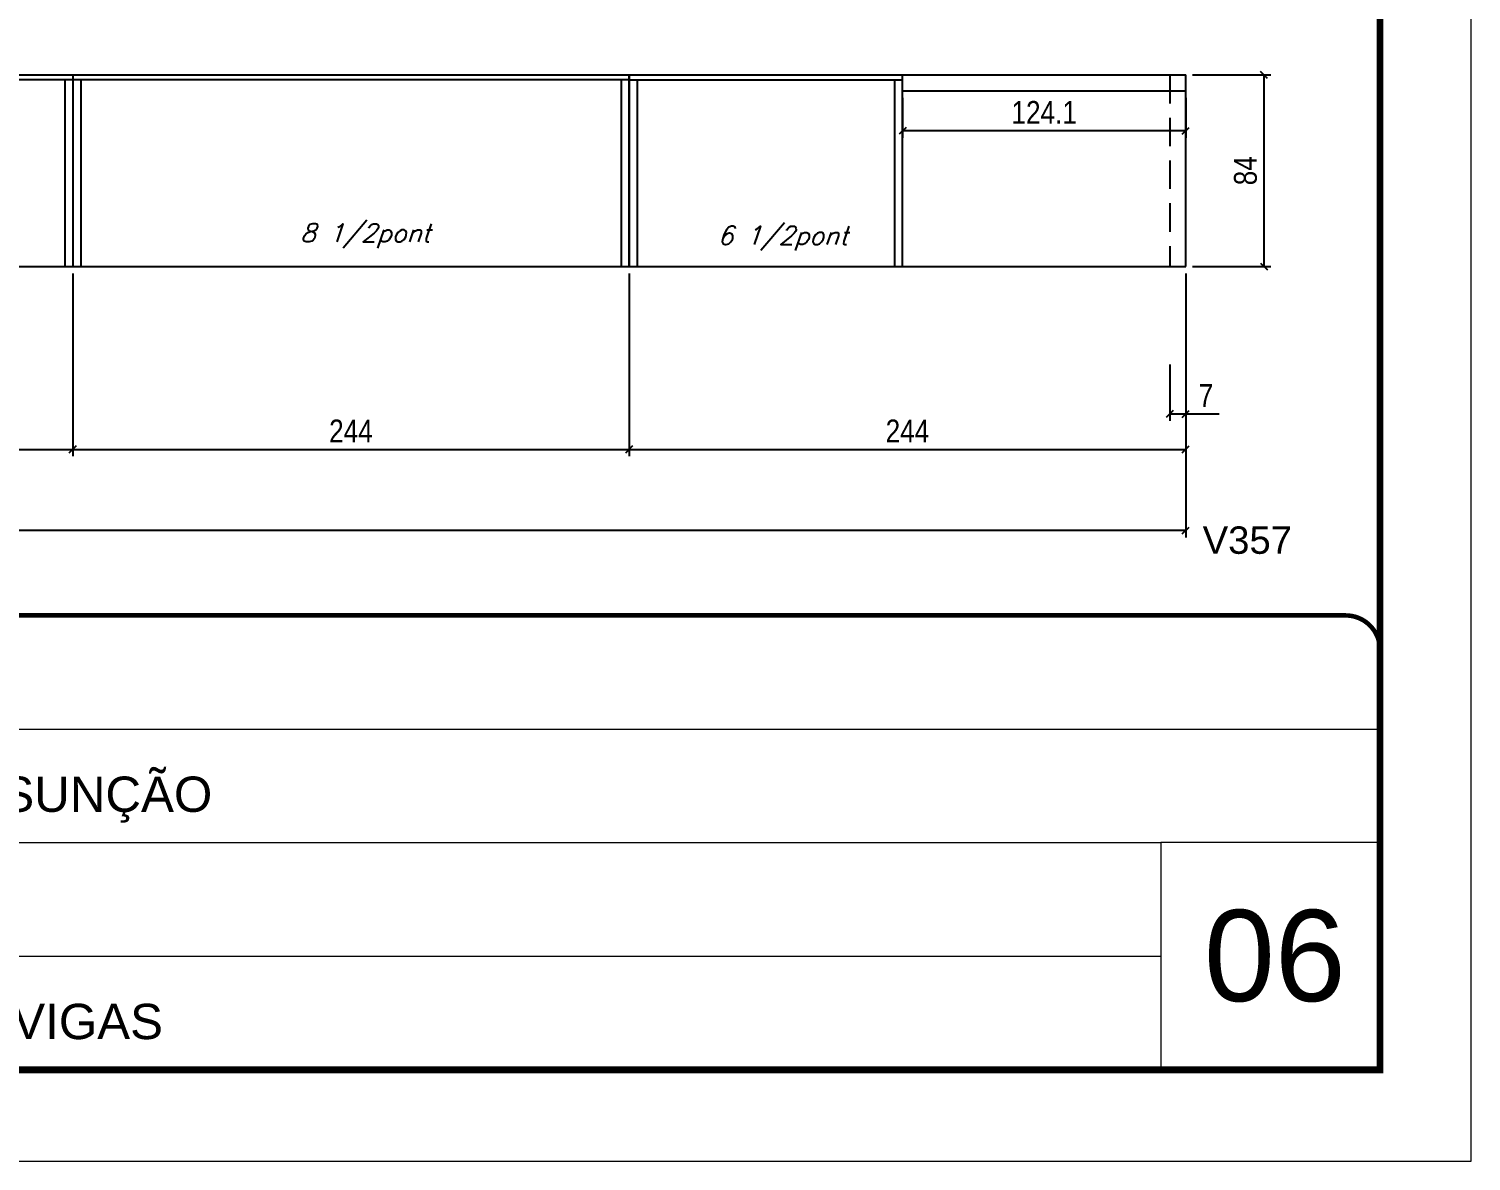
# Model space of a CAD drawing. Extents: x 137137 to 143418, y 10464 to 34486.
# Drawn here: x 139588 to 140221, y 32287 to 32784 of the extents above; entities that cross this region are included whole.
import ezdxf

# ---------------------------------------------------------------- set-up
doc = ezdxf.new("R2010")
doc.units = 0
for name, pattern in [('CONTINUO', [0]), ('DASHED', [0.75, 0.5, -0.25]), ('HIDDEN', [0.375, 0.25, -0.125])]:
    doc.linetypes.add(name, pattern=pattern)
for name, color, linetype in [('5', 5, 'Continuous'), ('COTA', 241, 'Continuous'), ('Painéis', 200, 'Continuous'), ('SARR_2.2x7', 40, 'Continuous'), ('SARR_3.5x7', 81, 'Continuous'), ('texto', 7, 'Continuous')]:
    doc.layers.add(name, color=color, linetype=linetype)
for name, color, linetype, lineweight in [('CARIMBO', 255, 'Continuous', 9), ('Escoras', 2, 'Continuous', 25), ('Folhas', 255, 'Continuous', 9), ('SARRAFO DE PRESSAO', 251, 'DASHED', 9)]:
    doc.layers.add(name, color=color, linetype=linetype, lineweight=lineweight)
doc.styles.add('ARIAL', font='arial.ttf')
doc.styles.add('COTA TECNICA', font='techl___.ttf', dxfattribs={"height": 10})
doc.styles.add('COTA TECNICA-50', font='techl___.ttf', dxfattribs={"height": 9})
doc.styles.add('Romans', font='romans.shx')
doc.styles.get("Standard").update_dxf_attribs({"font": 'arial.ttf'})
doc.dimstyles.new('COTA PAINEL-50', dxfattribs={"dimtxt": 9, "dimasz": 3, "dimexe": 3, "dimexo": 3, "dimgap": 3, "dimtad": 1, "dimdec": 1, "dimzin": 12, "dimdsep": 46, "dimtxsty": 'COTA TECNICA-50', "dimblk1": 'OBLIQUE', "dimblk2": 'OBLIQUE', "dimsah": 1, "dimcen": 0.9, "dimclrd": 4, "dimclre": 4, "dimclrt": 240, "dimadec": 1, "dimazin": 3, "dimtfac": 1, "dimtdec": 1, "dimtmove": 0, "dimatfit": 3, "dimfxl": 1, "dimtolj": 1, "dimtzin": 12, "dimarcsym": 0})
doc.dimstyles.new('PAINEL', dxfattribs={"dimtxt": 10, "dimasz": 3, "dimexe": 3, "dimexo": 3, "dimgap": 3, "dimtad": 1, "dimdec": 1, "dimzin": 12, "dimdsep": 46, "dimtxsty": 'COTA TECNICA', "dimblk1": 'OBLIQUE', "dimblk2": 'OBLIQUE', "dimsah": 1, "dimcen": 0.9, "dimclrd": 4, "dimclre": 4, "dimclrt": 240, "dimadec": 1, "dimazin": 3, "dimtfac": 1, "dimtdec": 1, "dimtmove": 0, "dimatfit": 3, "dimfxl": 1, "dimtolj": 1, "dimtzin": 12, "dimarcsym": 0})

# ---------------------------------------------------------------- blocks, each defined once
blk = doc.blocks.new('9999999999')
at = {"color": 30, "linetype": 'CONTINUO'}
for p, q in [((98564.56, 34379.64), (99583.98, 34379.64)), ((98564.56, 34329.83), (99487.98, 34329.83)), ((99583.98, 34329.83), (99487.98, 34329.83)), ((99487.98, 34329.83), (99487.98, 34230.21)), ((98564.56, 34280.02), (99487.98, 34280.02))]:
    blk.add_line(p, q, dxfattribs=at)
at = {"color": 30, "linetype": 'CONTINUO', "const_width": 2}
blk.add_lwpolyline([(99583.98, 34230.21), (99583.98, 34414.45, 0.414214), (99568.98, 34429.45), (98228.98, 34429.45, 0.414214), (98213.98, 34414.45), (98213.98, 34245.21, 0.414214), (98228.98, 34230.21), (99583.98, 34230.21)], format="xyb", dxfattribs=at)
at = {"layer": 'Folhas'}
blk.add_lwpolyline([(98138.98, 34190.21), (99623.98, 34190.21), (99623.98, 35240.21), (98138.98, 35240.21)], close=True, dxfattribs=at)
at = {"layer": 'Folhas', "color": 30, "const_width": 3}
blk.add_lwpolyline([(98213.98, 34230.21), (99583.98, 34230.21), (99583.98, 35200.21), (98213.98, 35200.21)], close=True, dxfattribs=at)
at = {"color": 7, "linetype": 'Continuous', "ltscale": 5, "style": 'ARIAL'}
for s, p in [('HOSPITAL ASSUNÇÃO', (98837.68, 34343.32)), ('LATERAIS DE VIGAS', (98837.68, 34243.7))]:
    blk.add_text(s, height=15.4829, dxfattribs=at).set_placement(p)
blk = doc.blocks.new('_Oblique')
at = {"color": 0, "linetype": 'ByBlock', "lineweight": -2}
blk.add_line((-0.5, -0.5), (0.5, 0.5), dxfattribs=at)
blk = doc.blocks.new('*D1838')
at = {"layer": 'COTA', "color": 4, "linetype": 'ByBlock', "lineweight": -2, "transparency": 16777216}
for p, q in [((139851.63, 32676.41), (139851.63, 32596.25)), ((140095.63, 32636.41), (140095.63, 32596.25)), ((139851.63, 32599.25), (140095.63, 32599.25))]:
    blk.add_line(p, q, dxfattribs=at)
at = {"layer": 'Defpoints', "color": 0, "linetype": 'ByBlock', "transparency": 16777216}
for p in [(139851.63, 32679.41), (140095.63, 32639.41), (140095.63, 32599.25)]:
    blk.add_point(p, dxfattribs=at)
at = {"layer": 'COTA', "color": 4, "linetype": 'ByBlock', "lineweight": -2, "transparency": 16777216, "xscale": 3, "yscale": 3, "zscale": 3, "rotation": 180}
blk.add_blockref('_Oblique', (139851.63, 32599.25), dxfattribs=at)
at = {"layer": 'COTA', "color": 4, "linetype": 'ByBlock', "lineweight": -2, "transparency": 16777216, "xscale": 3, "yscale": 3, "zscale": 3}
blk.add_blockref('_Oblique', (140095.63, 32599.25), dxfattribs=at)
at = {"layer": 'COTA', "color": 240, "linetype": 'ByBlock', "transparency": 16777216, "insert": (139973.63, 32607.32), "char_height": 10, "attachment_point": 5, "style": 'COTA TECNICA'}
blk.add_mtext('\\A1;244', dxfattribs=at)
blk = doc.blocks.new('*D1839')
at = {"layer": 'COTA', "color": 4, "linetype": 'ByBlock', "lineweight": -2, "transparency": 16777216}
for p, q in [((140095.63, 32676.41), (140095.63, 32560.65)), ((138998.73, 32636.41), (138998.73, 32560.65)), ((140095.63, 32563.65), (138998.73, 32563.65))]:
    blk.add_line(p, q, dxfattribs=at)
at = {"layer": 'Defpoints', "color": 0, "linetype": 'ByBlock', "transparency": 16777216}
for p in [(140095.63, 32679.41), (138998.73, 32639.41), (138998.73, 32563.65)]:
    blk.add_point(p, dxfattribs=at)
at = {"layer": 'COTA', "color": 4, "linetype": 'ByBlock', "lineweight": -2, "transparency": 16777216, "xscale": 3, "yscale": 3, "zscale": 3, "rotation": 180}
blk.add_blockref('_Oblique', (138998.73, 32563.65), dxfattribs=at)
at = {"layer": 'COTA', "color": 4, "linetype": 'ByBlock', "lineweight": -2, "transparency": 16777216, "xscale": 3, "yscale": 3, "zscale": 3}
blk.add_blockref('_Oblique', (140095.63, 32563.65), dxfattribs=at)
at = {"layer": 'COTA', "color": 240, "linetype": 'ByBlock', "transparency": 16777216, "insert": (139547.18, 32571.79), "char_height": 10, "attachment_point": 5, "style": 'COTA TECNICA'}
blk.add_mtext('\\A1;1096.9', dxfattribs=at)
blk = doc.blocks.new('*D1820')
at = {"layer": 'COTA', "color": 4, "linetype": 'ByBlock', "lineweight": -2, "transparency": 16777216}
for p, q in [((140098.63, 32763.41), (140132.96, 32763.41)), ((140129.96, 32763.41), (140129.96, 32679.41)), ((140098.63, 32679.41), (140132.96, 32679.41))]:
    blk.add_line(p, q, dxfattribs=at)
at = {"layer": 'Defpoints', "color": 0, "linetype": 'ByBlock', "transparency": 16777216}
for p in [(140095.63, 32763.41), (140095.63, 32679.41), (140129.96, 32679.41)]:
    blk.add_point(p, dxfattribs=at)
at = {"layer": 'COTA', "color": 4, "linetype": 'ByBlock', "lineweight": -2, "transparency": 16777216, "xscale": 3, "yscale": 3, "zscale": 3}
for p, rotation in [((140129.96, 32763.41), 90), ((140129.96, 32679.41), 270)]:
    blk.add_blockref('_Oblique', p, dxfattribs=dict(at, rotation=rotation))
at = {"layer": 'COTA', "color": 240, "linetype": 'ByBlock', "transparency": 16777216, "insert": (140121.87, 32721.41), "char_height": 10, "attachment_point": 5, "rotation": 90, "style": 'COTA TECNICA'}
blk.add_mtext('\\A1;84', dxfattribs=at)
blk = doc.blocks.new('*D1840')
at = {"layer": 'Defpoints', "color": 0, "linetype": 'ByBlock', "transparency": 16777216}
for p in [(139500.53, 32639.41), (139607.63, 32639.41), (139607.63, 32599.25)]:
    blk.add_point(p, dxfattribs=at)
at = {"layer": 'Escoras', "color": 4, "linetype": 'ByBlock', "lineweight": -2, "transparency": 16777216}
for p, q in [((139500.53, 32636.41), (139500.53, 32596.25)), ((139607.63, 32636.41), (139607.63, 32596.25)), ((139500.53, 32599.25), (139607.63, 32599.25))]:
    blk.add_line(p, q, dxfattribs=at)
at = {"layer": 'Escoras', "color": 4, "linetype": 'ByBlock', "lineweight": -2, "transparency": 16777216, "xscale": 3, "yscale": 3, "zscale": 3, "rotation": 180}
blk.add_blockref('_Oblique', (139500.53, 32599.25), dxfattribs=at)
at = {"layer": 'Escoras', "color": 4, "linetype": 'ByBlock', "lineweight": -2, "transparency": 16777216, "xscale": 3, "yscale": 3, "zscale": 3}
blk.add_blockref('_Oblique', (139607.63, 32599.25), dxfattribs=at)
at = {"layer": 'Escoras', "color": 240, "linetype": 'ByBlock', "transparency": 16777216, "insert": (139554.08, 32606.84), "char_height": 9, "attachment_point": 5, "style": 'COTA TECNICA-50'}
blk.add_mtext('\\A1;107.1', dxfattribs=at)
blk = doc.blocks.new('*D1830')
at = {"layer": 'COTA', "color": 4, "linetype": 'ByBlock', "lineweight": -2, "transparency": 16777216}
for p, q in [((139851.63, 32676.41), (139851.63, 32596.25)), ((140095.63, 32636.41), (140095.63, 32596.25)), ((139851.63, 32599.25), (140095.63, 32599.25))]:
    blk.add_line(p, q, dxfattribs=at)
at = {"layer": 'Defpoints', "color": 0, "linetype": 'ByBlock', "transparency": 16777216}
for p in [(139851.63, 32679.41), (140095.63, 32639.41), (140095.63, 32599.25)]:
    blk.add_point(p, dxfattribs=at)
at = {"layer": 'COTA', "color": 4, "linetype": 'ByBlock', "lineweight": -2, "transparency": 16777216, "xscale": 3, "yscale": 3, "zscale": 3, "rotation": 180}
blk.add_blockref('_Oblique', (139851.63, 32599.25), dxfattribs=at)
at = {"layer": 'COTA', "color": 4, "linetype": 'ByBlock', "lineweight": -2, "transparency": 16777216, "xscale": 3, "yscale": 3, "zscale": 3}
blk.add_blockref('_Oblique', (140095.63, 32599.25), dxfattribs=at)
at = {"layer": 'COTA', "color": 240, "linetype": 'ByBlock', "transparency": 16777216, "insert": (139973.63, 32607.32), "char_height": 10, "attachment_point": 5, "style": 'COTA TECNICA'}
blk.add_mtext('\\A1;244', dxfattribs=at)
blk = doc.blocks.new('*D1819')
at = {"layer": 'COTA', "color": 4, "linetype": 'ByBlock', "lineweight": -2, "transparency": 16777216}
for p, q in [((140088.63, 32636.41), (140088.63, 32611.77)), ((140095.63, 32636.41), (140095.63, 32611.77)), ((140088.63, 32614.77), (140095.63, 32614.77)), ((140095.63, 32614.77), (140110.36, 32614.77))]:
    blk.add_line(p, q, dxfattribs=at)
at = {"layer": 'Defpoints', "color": 0, "linetype": 'ByBlock', "transparency": 16777216}
for p in [(140088.63, 32639.41), (140095.63, 32639.41), (140095.63, 32614.77)]:
    blk.add_point(p, dxfattribs=at)
at = {"layer": 'COTA', "color": 4, "linetype": 'ByBlock', "lineweight": -2, "transparency": 16777216, "xscale": 3, "yscale": 3, "zscale": 3, "rotation": 180}
blk.add_blockref('_Oblique', (140088.63, 32614.77), dxfattribs=at)
at = {"layer": 'COTA', "color": 4, "linetype": 'ByBlock', "lineweight": -2, "transparency": 16777216, "xscale": 3, "yscale": 3, "zscale": 3}
blk.add_blockref('_Oblique', (140095.63, 32614.77), dxfattribs=at)
at = {"layer": 'COTA', "color": 240, "linetype": 'ByBlock', "transparency": 16777216, "insert": (140104.49, 32622.84), "char_height": 10, "attachment_point": 5, "style": 'COTA TECNICA'}
blk.add_mtext('\\A1;7', dxfattribs=at)
blk = doc.blocks.new('*D1835')
at = {"layer": 'COTA', "color": 4, "lineweight": -2, "ltscale": 25, "transparency": 16777216}
for p, q in [((139971.53, 32753.41), (139971.53, 32735.9)), ((140095.63, 32753.41), (140095.63, 32735.9)), ((140095.63, 32738.9), (139971.53, 32738.9))]:
    blk.add_line(p, q, dxfattribs=at)
at = {"layer": 'Defpoints', "color": 0, "ltscale": 25, "transparency": 16777216}
for p in [(139971.53, 32756.41), (140095.63, 32756.41), (139971.53, 32738.9)]:
    blk.add_point(p, dxfattribs=at)
at = {"layer": 'COTA', "color": 4, "lineweight": -2, "ltscale": 25, "transparency": 16777216, "xscale": 3, "yscale": 3, "zscale": 3, "rotation": 180}
blk.add_blockref('_Oblique', (139971.53, 32738.9), dxfattribs=at)
at = {"layer": 'COTA', "color": 4, "lineweight": -2, "ltscale": 25, "transparency": 16777216, "xscale": 3, "yscale": 3, "zscale": 3}
blk.add_blockref('_Oblique', (140095.63, 32738.9), dxfattribs=at)
at = {"layer": 'COTA', "color": 240, "ltscale": 25, "transparency": 16777216, "insert": (140033.58, 32746.98), "char_height": 10, "attachment_point": 5, "style": 'COTA TECNICA'}
blk.add_mtext('\\A1;124.1', dxfattribs=at)
blk = doc.blocks.new('*D1824')
at = {"layer": 'COTA', "color": 4, "lineweight": -2, "ltscale": 25, "transparency": 16777216}
for p, q in [((139607.63, 32676.41), (139607.63, 32596.25)), ((139851.63, 32676.41), (139851.63, 32596.25)), ((139607.63, 32599.25), (139851.63, 32599.25))]:
    blk.add_line(p, q, dxfattribs=at)
at = {"layer": 'Defpoints', "color": 0, "ltscale": 25, "transparency": 16777216}
for p in [(139607.63, 32679.41), (139851.63, 32679.41), (139851.63, 32599.25)]:
    blk.add_point(p, dxfattribs=at)
at = {"layer": 'COTA', "color": 4, "lineweight": -2, "ltscale": 25, "transparency": 16777216, "xscale": 3, "yscale": 3, "zscale": 3, "rotation": 180}
blk.add_blockref('_Oblique', (139607.63, 32599.25), dxfattribs=at)
at = {"layer": 'COTA', "color": 4, "lineweight": -2, "ltscale": 25, "transparency": 16777216, "xscale": 3, "yscale": 3, "zscale": 3}
blk.add_blockref('_Oblique', (139851.63, 32599.25), dxfattribs=at)
at = {"layer": 'COTA', "color": 240, "ltscale": 25, "transparency": 16777216, "insert": (139729.63, 32607.32), "char_height": 10, "attachment_point": 5, "style": 'COTA TECNICA'}
blk.add_mtext('\\A1;244', dxfattribs=at)

msp = doc.modelspace()

# ---------------------------------------------------------------- linework, layer by layer
at = {"layer": 'Painéis', "linetype": 'ByBlock'}
for p, q in [((139408.53, 32763.41), (140095.63, 32763.41)), ((139607.63, 32763.41), (139607.63, 32679.41)), ((139851.63, 32763.41), (139851.63, 32679.41)), ((139851.63, 32679.41), (139851.63, 32763.41)), ((140095.63, 32708.41), (140095.63, 32763.41)), ((140095.63, 32679.41), (140095.63, 32708.41)), ((140095.63, 32708.41), (140095.63, 32708.41)), ((139500.53, 32679.41), (140095.63, 32679.41))]:
    msp.add_line(p, q, dxfattribs=at)
at = {"layer": 'SARR_2.2x7', "linetype": 'Continuous'}
for p, q in [((139607.63, 32761.21), (139500.53, 32761.21)), ((139851.63, 32761.21), (139607.63, 32761.21)), ((139851.63, 32761.21), (139971.53, 32761.21)), ((139971.53, 32756.41), (140095.63, 32756.41))]:
    msp.add_line(p, q, dxfattribs=at)
at = {"layer": 'SARR_2.2x7', "linetype": 'HIDDEN', "ltscale": 50}
msp.add_line((140088.63, 32763.41), (140088.63, 32679.41), dxfattribs=at)
at = {"layer": 'SARR_3.5x7'}
for p, q in [((139604.13, 32761.21), (139604.13, 32679.41)), ((139611.13, 32761.21), (139611.13, 32679.41)), ((139848.13, 32761.21), (139848.13, 32679.41)), ((139855.13, 32761.21), (139855.13, 32679.41)), ((139968.03, 32679.41), (139968.03, 32761.21)), ((139971.53, 32679.41), (139971.53, 32763.41))]:
    msp.add_line(p, q, dxfattribs=at)

# ---------------------------------------------------------------- block references
at = {"layer": 'SARRAFO DE PRESSAO', "color": 6, "linetype": 'ByBlock'}
msp.add_blockref('9999999999', (40596.81, -1903), dxfattribs=at)

# ---------------------------------------------------------------- texts
at = {"layer": '5', "linetype": 'Continuous'}
msp.add_text('V357', height=12, rotation=0.00004, dxfattribs=at).set_placement((140103.07, 32553.46))
at = {"layer": 'CARIMBO', "style": 'ARIAL'}
msp.add_text('06', height=40, dxfattribs=at).set_placement((140103.65, 32357.34))
at = {"layer": 'texto', "color": 2, "char_height": 8, "attachment_point": 5, "style": 'Romans'}
for s, insert in [('{\\Q19;\\C256;8 1/2pont}', (139735.89, 32692.84)), ('{\\Q19;\\C256;6 1/2pont}', (139918.96, 32691.71))]:
    msp.add_mtext(s, dxfattribs=dict(at, insert=insert))

# ---------------------------------------------------------------- dimensions: what is measured, and where the dimension line sits
at = {"layer": 'COTA', "linetype": 'ByBlock'}
for base, p1, p2, angle, picture, middle in [((140129.96, 32679.41), (140095.63, 32763.41), (140095.63, 32679.41), 90, '*D1820', (140121.87, 32721.41)), ((140095.63, 32599.25), (139851.63, 32679.41), (140095.63, 32639.41), 180, '*D1830', (139973.63, 32607.32))]:
    dim = msp.add_linear_dim(base=base, p1=p1, p2=p2, angle=angle, dimstyle='PAINEL', dxfattribs=at)
    dim.commit()
    dim.dimension.update_dxf_attribs({"geometry": picture, "text_midpoint": middle})
at = {"layer": 'COTA', "ltscale": 25}
dim = msp.add_linear_dim(base=(139971.53, 32738.9), p1=(140095.63, 32756.41), p2=(139971.53, 32756.41), dimstyle='PAINEL', dxfattribs=at)
dim.commit()
dim.dimension.update_dxf_attribs({"geometry": '*D1835', "text_midpoint": (140033.58, 32746.98)})
at = {"layer": 'COTA', "linetype": 'ByBlock'}
for base, p1, p2, picture, middle in [((138998.73, 32563.65), (140095.63, 32679.41), (138998.73, 32639.41), '*D1839', (139547.18, 32571.79)), ((140095.63, 32599.25), (139851.63, 32679.41), (140095.63, 32639.41), '*D1838', (139973.63, 32607.32)), ((140095.63, 32614.77), (140088.63, 32639.41), (140095.63, 32639.41), '*D1819', (140104.49, 32622.84))]:
    dim = msp.add_linear_dim(base=base, p1=p1, p2=p2, dimstyle='PAINEL', dxfattribs=at)
    dim.commit()
    dim.dimension.update_dxf_attribs({"geometry": picture, "text_midpoint": middle})
at = {"layer": 'COTA', "ltscale": 25}
dim = msp.add_aligned_dim(p1=(139607.63, 32679.41), p2=(139851.63, 32679.41), distance=-80.16, dimstyle='PAINEL', dxfattribs=at)
dim.commit()
dim.dimension.update_dxf_attribs({"geometry": '*D1824', "text_midpoint": (139729.63, 32607.32)})
at = {"layer": 'Escoras', "linetype": 'ByBlock'}
dim = msp.add_aligned_dim(p1=(139500.53, 32639.41), p2=(139607.63, 32639.41), distance=-40.16, dimstyle='COTA PAINEL-50', override={"dimarcsym": 1}, dxfattribs=at)
dim.commit()
dim.dimension.update_dxf_attribs({"geometry": '*D1840', "text_midpoint": (139554.08, 32606.84)})

doc.saveas('drawing.dxf')
